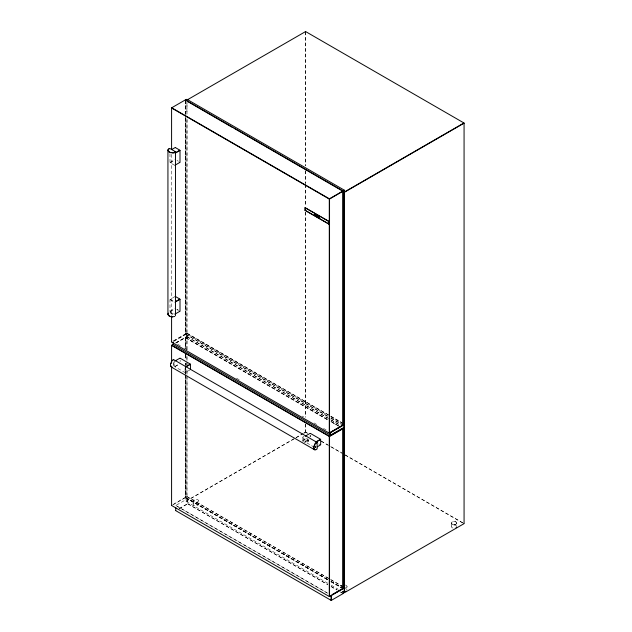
<?xml version="1.0" encoding="UTF-8"?>
<svg xmlns="http://www.w3.org/2000/svg" width="632" height="632" viewBox="0 0 632 632"><rect width="100%" height="100%" fill="white"/><g stroke="black" fill="none" stroke-linecap="round" stroke-linejoin="round"><path stroke-width="0.47" stroke-dasharray="3.16 2.37" d="M327.51 579.623L185.342 497.416M327.589 416.385L185.342 334.012M173.768 366.023L173.8 361.994M193.108 500.749L193.108 504.281M198.48 504.32A2.662 1.54 0 0 0 194.49 502.985A2.662 1.54 0 0 0 194.49 505.647A2.662 1.54 0 0 0 198.48 504.32L198.527 500.749A2.71 1.564 0 0 0 194.466 499.391A2.71 1.564 0 0 0 194.466 502.1A2.71 1.564 0 0 0 198.527 500.749M302.894 437.368L302.894 440.899M308.313 440.899L308.329 439.129M451.382 523.099L451.382 526.63M170.126 162.385L174.946 159.604M170.245 162.598L175.072 159.809M175.072 296.495L169.961 299.631L170.008 311.481L174.566 314.167M170.126 311.276L174.946 308.495M170.245 311.489L175.072 308.7M173.413 340.885L185.073 334.154M185.405 334.052L186.827 333.23M173.539 341.098L185.2 334.368M185.453 334.13L186.875 333.309M174.14 341.169L186.946 333.846L327.755 415.145M175.917 342.757L185.524 337.393L327.708 419.482M175.822 342.978L186.772 336.659M175.87 343.065L187.001 336.753M174.898 366.442L178.919 364.119M175.017 366.647L179.844 363.866M190.295 369.76L185.018 372.611L174.78 366.647L174.732 361.362M173.413 504.289L185.073 497.558M185.405 497.455L186.875 496.713M172.702 504.976L185.2 497.763M185.982 501.097L295.128 438.087M295.981 437.597L302.799 433.655M303.652 433.165L305.359 432.177M186.085 501.279L295.231 438.26M296.084 437.771L302.902 433.829M303.755 433.339L305.461 432.359M179.172 508.602L187.57 503.759M179.227 508.697L187.625 503.854M305.114 441.618L309.127 439.295M305.232 441.823L310.059 439.043M315.684 447.725L315.234 447.788M303.716 436.246L303.684 436.262A2.71 1.564 0 0 0 303.684 438.474A2.71 1.564 0 0 0 307.515 438.474M170.048 312.674L174.614 315.281M176.96 160.433L178.398 161.263M174.566 165.276L170.008 162.59L169.961 151.704M170.245 299.473L174.566 301.962M170.126 299.679L174.44 302.167M176.96 309.325L178.398 310.154M176.841 309.538L178.279 310.367M170.19 312.571L174.677 315.163M187.048 333.23L329.959 415.738M330.812 416.227L341.865 422.618M187.001 333.309L329.912 415.824M330.765 416.314L343.524 423.677M331.121 417.088L343.919 424.475M185.65 334.154L327.708 416.172M331.113 418.139L341.32 424.033M330.868 418.163L342.9 425.225M186.993 336.659L329.959 419.285M330.765 419.751L340.166 425.178M186.946 336.738L327.708 418.005M331.121 419.98L339.653 424.902M330.994 421.378L338.768 425.873M327.51 419.664L185.453 337.646L185.342 348.603M338.57 426.047L330.915 421.623L338.523 426.126M185.405 337.725L327.463 419.743M177.608 344.163L181.021 346.139M184.433 348.106L187.846 350.073M236.471 378.149L239.883 380.116M302.159 416.077L303.866 417.057M314.104 422.966L316.664 424.443M323.489 428.385L326.049 429.863M305.841 432.177L307.555 433.165M321.222 441.057L329.77 445.994M330.623 446.484L341.73 452.899M345.151 454.874L463.074 522.956M305.738 432.359L307.452 433.339M321.119 441.239L327.961 445.181M331.373 447.156L344.195 454.558M345.048 455.048L463.825 523.628M318.718 443.854L320.385 444.817M314.404 447.314L304.995 441.823L304.948 436.538M187.048 496.634L329.959 579.141M330.812 579.631L343.571 587.002M187.001 496.713L329.912 579.22M330.765 579.71L343.524 587.081M327.763 579.449L187.775 498.624L175.759 505.497L327.692 593.282M331.121 581.385L343.065 588.281M185.65 497.558L327.708 579.576M331.113 581.535L343.018 588.416M330.868 581.558L342.828 588.463M185.524 497.763L327.589 579.781M330.994 581.748L342.9 588.621M327.937 583.336L185.887 501.271L185.847 368.946M331.247 585.248L338.191 589.253M187.83 503.759L327.763 584.545M331.176 586.52L337.148 589.964M340.561 591.931L343.121 593.416M187.775 503.854L327.708 584.639M331.121 586.615L337.093 590.059M340.506 592.034L343.065 593.511M175.87 505.497L327.747 593.187M456.802 523.099A2.71 1.564 0 0 1 452.733 524.449A2.71 1.564 0 0 1 452.733 521.74A2.71 1.564 0 0 1 456.802 523.099L456.817 526.574M345.349 585.034A2.71 1.564 0 0 1 347.023 586.48L347.039 589.956M315.518 445.963L315.518 447.63M315.281 445.963L315.281 447.63M310.344 435.227L310.344 436.886M310.099 435.227L310.099 436.886M305.706 31.774L305.706 165.813M305.706 170.743L305.706 183.556M305.706 184.544L305.706 206.23M305.706 212.139L305.706 417.152M305.706 424.048L305.706 431.933M305.501 31.774L305.501 165.813M305.501 170.743L305.501 183.556M305.501 184.544L305.501 206.23M305.501 212.139L305.501 417.152M305.501 424.048L305.501 431.933M187.751 498.703L187.751 503.625M187.641 498.703L187.641 503.625M186.93 333.909L186.93 336.548M186.843 333.909L186.843 336.548M185.847 100.851L185.847 114.771M185.847 115.64L185.847 348.366M185.847 355.145L185.847 359.205M185.847 363.029L185.847 365.122M185.484 100.156L185.484 113.958M185.484 117.907L185.484 333.87M185.484 337.559L185.484 348.406M185.484 354.323L185.484 359.252M185.484 363.195L185.484 365.17M185.484 366.149L185.484 374.041M185.484 375.021L185.484 497.273M185.342 100.298L185.342 114.163M185.342 118.05L185.342 334.067M185.342 354.465L185.342 359.45M185.342 363.337L185.342 365.367M185.342 366.299L185.342 373.251M185.342 377.138L185.342 497.471M185.239 100.156L185.239 113.958M185.239 117.907L185.239 333.87M185.239 337.559L185.239 348.406M185.239 354.323L185.239 359.252M185.239 363.195L185.239 365.17M185.239 366.149L185.239 374.041M185.239 375.021L185.239 497.273M185.065 368.298L185.065 372.445M180.128 360.05L180.128 361.709M173.926 361.994L173.926 365.944M171.588 154.39L171.588 315.265M453.049 528.076A2.71 1.564 0 0 1 452.172 525.516A2.71 1.564 0 0 1 456.596 526.029M345.349 588.558A2.71 1.564 0 0 1 346.81 589.411M347.023 586.48A2.71 1.564 0 0 1 345.349 587.926M342.394 587.586A2.71 1.564 0 0 1 342.394 585.374M303.099 441.492A2.71 1.564 0 0 1 305.248 439.343A2.71 1.564 0 0 1 308.29 441.104A2.71 1.564 0 0 1 304.561 442.345M303.139 441.523A2.662 1.54 0 0 1 305.256 439.414A2.662 1.54 0 0 1 308.242 441.136A2.662 1.54 0 0 1 304.585 442.353M186.985 114.195L186.985 100.393L186.89 114.195M186.985 333.119L186.985 118.145L186.89 333.119M186.985 349.63L186.985 336.817L186.89 349.63M186.985 360.477L186.985 355.547L186.89 360.477M186.985 365.407L186.985 361.457L186.89 365.407M186.985 374.278L186.985 369.349L186.89 374.278M186.985 496.523L186.985 375.266L186.89 496.523M452.757 524.386A2.662 1.54 0 0 0 456.754 523.059A2.662 1.54 0 0 0 452.757 521.724A2.662 1.54 0 0 0 452.757 524.386"/><path stroke-width="0.95" d="M175.522 315.605L175.522 151.877M330.331 432.517L330.331 435.156L173.294 344.566M330.418 432.517L330.418 435.156L343.966 427.414M170.711 366.102L170.608 365.636A5.222 3.01 -60 0 1 170.608 363.858L171.454 361.543L172.939 359.987M305.082 207.691L328.735 221.453M328.917 224.036L305.217 210.338M317.13 448.791L317.13 442.598M168.009 149.918L168.602 149.144M168.207 149.602L167.994 150.487L168.72 151.633A5.309 3.065 0 0 0 170.285 152.533L173.247 152.944L175.38 152.067M168.12 313.591L168.167 314.768M168.294 149.413L168.878 148.955M175.293 151.964L173.231 152.818L170.34 152.415A5.214 3.01 0 0 1 168.799 151.53L168.057 150.124M168.523 313.117L168.08 314.483M315.55 449.905L316.837 449.162M171.754 107.756L185.2 99.99M185.405 100.188L186.875 99.343M186.835 100.117L305.461 31.632M171.73 149.531L175.072 147.604M175.696 152.604L179.717 150.282M175.017 153.276L179.836 150.495M175.017 165.205L179.836 162.424M329.572 198.732L342.9 191.038M342.955 191.093L344.377 190.272M329.699 198.938L344.416 190.351M344.448 191.986L463.825 123.058M344.551 192.16L463.928 123.24M175.696 301.496L179.717 299.173M175.017 302.167L179.836 299.386M175.017 314.096L179.836 311.315M171.754 345.159L173.539 344.132M174.898 361.077L179.844 358.218M185.35 366.971L190.169 364.182M186.274 366.718L190.295 364.395M305.114 436.254L310.059 433.402M330.441 432.328L344.416 424.214M330.481 432.407L343.966 424.625M329.572 433.11L343.018 425.344M315.565 442.147L320.385 439.366M316.49 441.894L320.511 439.572M329.572 436.143L344.377 427.682M342.994 428.583L344.416 427.761M329.699 436.349L343.018 428.654M317.169 446.863L320.511 444.936M332.156 594.673L342.228 588.85M332.211 594.767L342.283 588.953M342.955 588.463L344.416 587.618M329.572 596.505L343.018 588.748M344.448 592.705L463.928 523.723M331.31 600.384L343.121 593.567M168.815 148.994L169.581 148.662M174.859 316.411L172.267 316.885M172.876 360.027L173.563 359.742M316.798 442.44L314.965 443.846L313.843 446.611A5.309 3.065 -60 0 0 313.843 448.42L314.207 449.099M316.837 442.558L315.068 443.917L313.97 446.627A5.222 3.01 -60 0 0 313.97 448.404L314.072 448.775M172.315 367.208L171.707 367.074M171.762 316.837L172.275 316.909M170.048 148.599L175.459 151.688M171.256 316.75L171.785 316.861M170.766 316.624L171.288 316.774M328.83 224.044L305.082 210.377M170.806 316.648L170.285 316.466A5.309 3.065 0 0 1 168.72 315.558L168.444 315.289M315.068 449.842L314.262 449.399M305.738 31.632L463.928 122.964M187.001 99.343L344.416 190.224M185.524 99.99L343.018 190.919M188.004 101.713L232.189 127.332M233.943 128.233L342.781 191.172M171.872 107.875L329.248 198.732M171.754 108.08L329.122 198.938M175.396 147.604L179.836 150.163M175.396 296.495L179.836 299.055M171.754 342.181L329.248 433.11M171.872 345.277L329.248 436.143M171.754 345.491L329.122 436.349M180.175 358.218L190.295 364.064M310.383 433.402L320.511 439.24M173.974 359.813L317.035 442.408M171.541 367.176L314.602 449.771M342.362 591.663L344.171 592.705M171.754 505.576L329.248 596.505M175.815 510.696L331.16 600.384M314.815 449.747L314.08 449.123M314.933 214.185L315.242 215.386L314.649 215.141L314.791 214.248M171.233 366.931L170.845 366.323M168.531 315.336L168.08 314.712M171.027 366.71L170.703 365.999M305.066 210.203L305.13 207.723L328.917 221.35L328.861 224.005L328.79 221.54M464.07 123.2L464.07 523.486M344.408 192.405L344.408 592.563M344.211 192.405L344.211 592.563M344.029 424.609L344.029 427.303M343.184 191.204L343.184 425.059M343.184 428.614L343.184 588.463M343.2 591.402L343.2 593.432M342.931 191.283L342.931 424.996M342.931 428.694L342.931 588.4M331.294 595.384L331.294 600.305M331.184 595.384L331.184 600.305M329.533 199.23L329.533 432.944M329.533 436.633L329.533 596.339M329.288 199.23L329.288 432.944M329.288 436.633L329.288 596.339M320.669 439.532L320.669 444.652M305.209 207.723L305.209 210.187M190.461 364.348L190.461 369.475M180.001 150.448L180.001 162.14M180.001 299.339L180.001 311.031M175.736 507.543L175.736 510.561M173.231 341.817L173.231 344.456M171.588 108.04L171.588 149.594M171.588 316.111L171.588 341.896M171.588 345.443L171.588 363.329M171.588 366.149L171.588 505.292M167.93 150.305L167.93 314.025M170.608 365.723A5.309 3.065 -60 0 1 170.608 363.913M170.34 316.498A5.214 3.01 0 0 1 168.799 315.605M456.596 527.222A2.71 1.564 0 0 1 456.004 527.736M346.225 591.118A2.71 1.564 0 0 1 345.349 591.449M316.45 215.623L315.929 215.891L315.55 214.698L316.45 215.623M315.66 214.856L316.197 215.781L315.66 214.856M315.171 215.125L314.791 214.73L315.171 215.125M317.122 216.278C316.316 216.76 316.932 214.066 317.122 216.278M317.382 215.749L317.359 216.531L318.109 217.053L317.485 216.523C317.161 215.496 318.939 216.46 317.382 215.749M318.417 216.199L318.275 217.234L318.963 217.139C319.097 218.909 319.097 215.386 318.963 216.997L318.417 216.199"/></g></svg>
